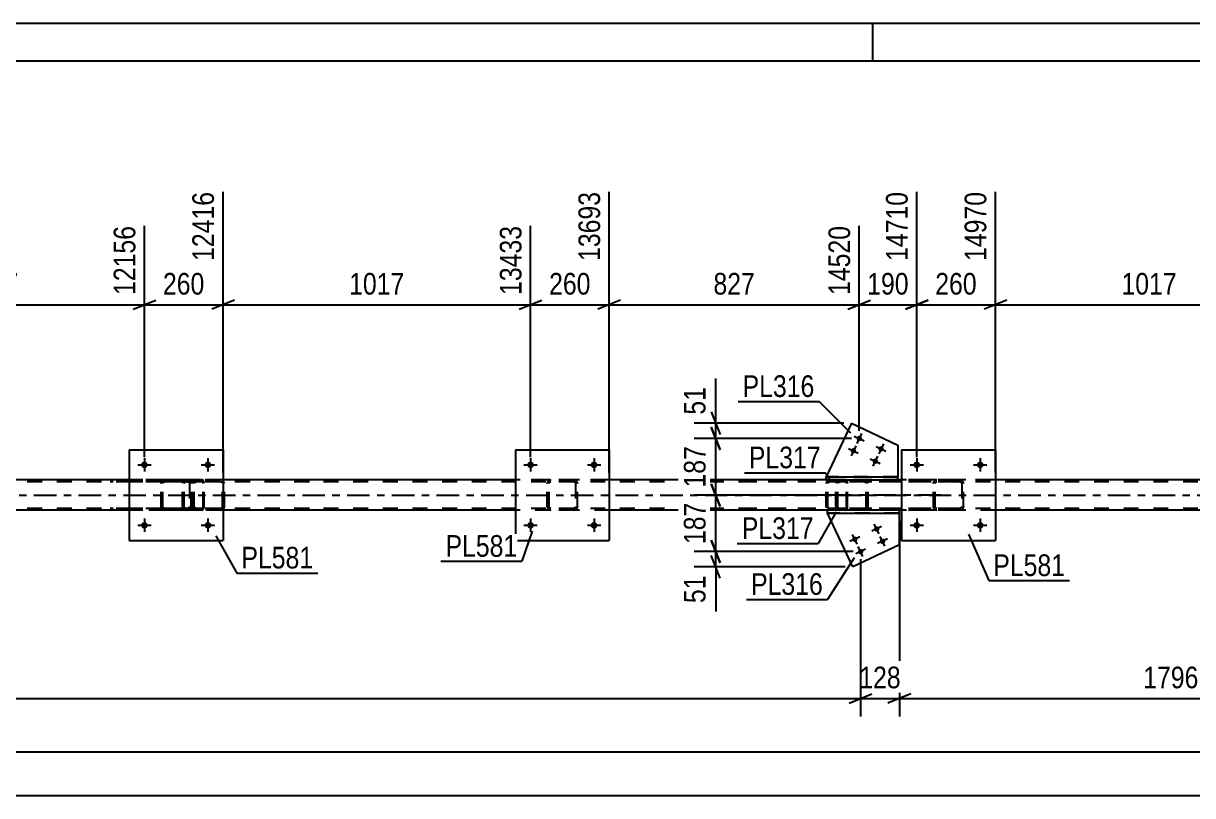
# Model space of a CAD drawing. Header units: millimetres. Extents: x 0 to 841, y 0 to 594.
# Drawn here: x 518.6 to 673.3, y 491.8 to 594 of the extents above; entities that cross this region are included whole.
import ezdxf

# ---------------------------------------------------------------- set-up
doc = ezdxf.new("R2010")
doc.units = ezdxf.units.MM
doc.linetypes.add('DXK_LINE_DOT2', pattern=[3.9198, 1.9599, -1.9599])
doc.linetypes.add('DXK_LINE_DOT3', pattern=[5.9187, 2.979, -0.9799, 0.9799, -0.9799])
doc.styles.add('Arial Narrow', font='ARIALN.TTF', dxfattribs={"height": 0.2})

# ---------------------------------------------------------------- blocks, each defined once
blk = doc.blocks.new('Unknown-122568681-1133')
at = {"color": 5, "linetype": 'Continuous'}
for p, q in [((841, 594), (0, 594)), ((631, 589), (631, 594)), ((836, 589), (5, 589))]:
    blk.add_line(p, q, dxfattribs=at)
blk = doc.blocks.new('Bolt-122568681-3882 - 3869')
at = {"linetype": 'Continuous'}
for points in [[(631.19, 526.96, -1), (631.84, 527.26, -1)], [(628.29, 525.59, -1), (628.94, 525.9, -1)], [(629.06, 523.96, -1), (629.71, 524.27, -1)], [(631.96, 525.33, -1), (632.61, 525.64, -1)]]:
    blk.add_hatch(color=1, dxfattribs=at).paths.add_polyline_path(points)
at = {"color": 1, "linetype": 'Continuous'}
for p, q in [((632.16, 527.42), (630.86, 526.8)), ((631.82, 526.46), (631.2, 527.76)), ((629.27, 526.05), (627.97, 525.43)), ((628.93, 525.09), (628.31, 526.39)), ((632.59, 524.83), (631.97, 526.13)), ((630.04, 524.42), (628.74, 523.81)), ((629.7, 523.46), (629.08, 524.77)), ((632.93, 525.79), (631.63, 525.17))]:
    blk.add_line(p, q, dxfattribs=at)
blk = doc.blocks.new('Part-122568681-3938 - 3869')
at = {"color": 7, "linetype": 'DXK_LINE_DOT2'}
for p, q in [((588.22, 533.56), (588.41, 533.59)), ((588.41, 533.59), (588.22, 533.56)), ((591.45, 533.59), (588.41, 533.59)), ((591.45, 533.59), (591.63, 533.56)), ((591.63, 533.56), (591.45, 533.59)), ((587.93, 533.11), (587.96, 533.3)), ((587.96, 533.3), (587.93, 533.11)), ((587.93, 530.07), (587.93, 533.11)), ((588.17, 533.11), (588.18, 533.21)), ((588.17, 530.07), (588.17, 533.11)), ((588.18, 533.21), (588.24, 533.28)), ((588.24, 533.28), (588.31, 533.34)), ((588.31, 533.34), (588.41, 533.35)), ((591.45, 533.35), (588.41, 533.35)), ((591.45, 533.35), (591.54, 533.34)), ((591.54, 533.34), (591.62, 533.28)), ((591.62, 533.28), (591.67, 533.21)), ((591.67, 533.21), (591.69, 533.11)), ((591.69, 533.11), (591.69, 530.07)), ((591.89, 533.3), (591.93, 533.11)), ((591.93, 533.11), (591.89, 533.3)), ((591.93, 530.07), (591.93, 533.11)), ((587.96, 529.89), (587.93, 530.07)), ((587.93, 530.07), (587.96, 529.89)), ((588.18, 529.98), (588.17, 530.07)), ((588.24, 529.9), (588.18, 529.98)), ((588.41, 529.59), (588.22, 529.63)), ((588.22, 529.63), (588.41, 529.59)), ((588.31, 529.85), (588.24, 529.9)), ((588.41, 529.83), (588.31, 529.85)), ((591.45, 529.83), (588.41, 529.83)), ((591.45, 529.59), (588.41, 529.59)), ((591.54, 529.85), (591.45, 529.83)), ((591.63, 529.63), (591.45, 529.59)), ((591.45, 529.59), (591.63, 529.63)), ((591.62, 529.9), (591.54, 529.85)), ((591.67, 529.98), (591.62, 529.9)), ((591.69, 530.07), (591.67, 529.98)), ((591.93, 530.07), (591.89, 529.89)), ((591.89, 529.89), (591.93, 530.07))]:
    blk.add_line(p, q, dxfattribs=at)
at = {"color": 7, "linetype": 'DXK_LINE_DOT3'}
blk.add_line((589.93, 531.59), (589.93, 531.59), dxfattribs=at)
at = {"color": 7, "linetype": 'DXK_LINE_DOT2'}
for centre, start, end in [((588.41, 533.11), 112.5003, 157.5003), ((588.41, 533.11), 112.5003, 157.5003), ((591.45, 533.11), 22.5003, 67.5003), ((591.45, 533.11), 22.5003, 67.5003), ((588.41, 530.07), 202.5003, 247.5003), ((588.41, 530.07), 202.5003, 247.5003), ((591.45, 530.07), 292.5003, 337.5003), ((591.45, 530.07), 292.5003, 337.5003)]:
    blk.add_arc(centre, 0.48, start, end, dxfattribs=at)
blk = doc.blocks.new('Part-122568681-3887 - 3869')
at = {"color": 2, "linetype": 'Continuous'}
for p, q in [((634.51, 529.59), (625, 529.59)), ((625, 529.19), (625, 529.59)), ((625, 529.19), (634.51, 529.19)), ((634.51, 529.19), (634.51, 529.59))]:
    blk.add_line(p, q, dxfattribs=at)
blk = doc.blocks.new('Part-122568681-3999 - 3869')
at = {"color": 7, "linetype": 'DXK_LINE_DOT2'}
for p, q in [((626.63, 533.59), (626.44, 533.56)), ((626.64, 533.59), (626.63, 533.59)), ((634.32, 533.59), (626.64, 533.59)), ((630.07, 533.56), (629.87, 533.59)), ((641.62, 533.59), (634.81, 533.59)), ((626.16, 533.3), (626.13, 533.11)), ((626.13, 530.07), (626.13, 533.11)), ((626.16, 533.3), (626.16, 533.3)), ((626.38, 533.11), (626.4, 533.21)), ((626.38, 530.07), (626.38, 533.11)), ((626.4, 533.21), (626.46, 533.28)), ((626.46, 533.28), (626.54, 533.34)), ((626.54, 533.34), (626.64, 533.35)), ((641.62, 533.35), (626.64, 533.35)), ((629.87, 533.35), (629.97, 533.34)), ((629.97, 533.34), (630.05, 533.28)), ((630.05, 533.28), (630.11, 533.21)), ((630.11, 533.21), (630.13, 533.11)), ((630.13, 530.07), (630.13, 533.11)), ((630.38, 533.11), (630.34, 533.3)), ((630.34, 533.3), (630.34, 533.3)), ((630.38, 530.07), (630.38, 533.11)), ((626.13, 530.07), (626.16, 529.89)), ((626.4, 529.98), (626.38, 530.07)), ((626.46, 529.9), (626.4, 529.98)), ((626.44, 529.63), (626.45, 529.63)), ((626.45, 529.63), (626.64, 529.59)), ((626.46, 529.9), (626.48, 529.89)), ((626.48, 529.89), (626.54, 529.85)), ((626.54, 529.85), (626.64, 529.83)), ((641.62, 529.83), (626.64, 529.83)), ((641.62, 529.59), (626.64, 529.59)), ((629.97, 529.85), (629.87, 529.83)), ((629.87, 529.59), (630.07, 529.63)), ((630.05, 529.9), (629.97, 529.85)), ((630.11, 529.98), (630.05, 529.9)), ((630.13, 530.07), (630.11, 529.98)), ((630.34, 529.89), (630.38, 530.07))]:
    blk.add_line(p, q, dxfattribs=at)
at = {"color": 2, "linetype": 'Continuous'}
blk.add_line((634.81, 533.59), (634.32, 533.59), dxfattribs=at)
at = {"color": 7, "linetype": 'DXK_LINE_DOT3'}
blk.add_line((640.01, 531.59), (624.83, 531.59), dxfattribs=at)
at = {"color": 7, "linetype": 'DXK_LINE_DOT2'}
for centre, start, end in [((626.62, 533.09), 110.7586, 155.6803), ((629.89, 530.09), 290.7586, 335.6803)]:
    blk.add_arc(centre, 0.496, start, end, dxfattribs=at)
blk = doc.blocks.new('Bolt-122568681-3871 - 3869')
at = {"linetype": 'Continuous'}
for points in [[(629.53, 538.92, -1), (628.88, 539.23, -1)], [(628.76, 537.29, -1), (628.11, 537.6, -1)], [(632.42, 537.55, -1), (631.77, 537.86, -1)], [(631.65, 535.92, -1), (631, 536.23, -1)]]:
    blk.add_hatch(color=1, dxfattribs=at).paths.add_polyline_path(points)
at = {"color": 1, "linetype": 'Continuous'}
for p, q in [((628.55, 539.38), (629.85, 538.76)), ((629.51, 539.72), (628.89, 538.42)), ((632.4, 538.35), (631.79, 537.05)), ((627.78, 537.75), (629.08, 537.14)), ((628.74, 538.1), (628.12, 536.8)), ((631.63, 536.73), (631.02, 535.43)), ((631.44, 538.01), (632.74, 537.4)), ((630.67, 536.38), (631.97, 535.77))]:
    blk.add_line(p, q, dxfattribs=at)
blk = doc.blocks.new('Part-122568681-3876 - 3869')
at = {"color": 2, "linetype": 'Continuous'}
for p, q in [((624.81, 533.59), (624.81, 533.99)), ((624.81, 533.99), (634.32, 533.99)), ((624.81, 533.59), (624.81, 533.59)), ((624.81, 533.59), (634.32, 533.59)), ((634.32, 533.59), (634.32, 533.99)), ((634.32, 533.59), (634.32, 533.59))]:
    blk.add_line(p, q, dxfattribs=at)
at = {"color": 7, "linetype": 'DXK_LINE_DOT2'}
for p, q in [((624.81, 533.99), (624.81, 533.99)), ((624.81, 533.99), (634.32, 533.99)), ((634.32, 533.59), (624.81, 533.59)), ((634.32, 533.99), (634.32, 533.99))]:
    blk.add_line(p, q, dxfattribs=at)
blk = doc.blocks.new('Part-122568681-3881 - 3869')
at = {"color": 2, "linetype": 'Continuous'}
for p, q in [((628.17, 541.11), (624.81, 533.99)), ((628.17, 541.11), (634.32, 538.2)), ((634.32, 538.2), (634.32, 533.99))]:
    blk.add_line(p, q, dxfattribs=at)
at = {"color": 7, "linetype": 'DXK_LINE_DOT2'}
blk.add_line((634.32, 533.99), (624.81, 533.99), dxfattribs=at)
blk = doc.blocks.new('Part-122568681-3892 - 3869')
at = {"color": 2, "linetype": 'Continuous'}
for p, q in [((628.36, 522.08), (625, 529.19)), ((634.51, 524.99), (634.51, 529.19)), ((634.51, 524.99), (628.36, 522.08))]:
    blk.add_line(p, q, dxfattribs=at)
at = {"color": 7, "linetype": 'DXK_LINE_DOT2'}
blk.add_line((634.51, 529.19), (625, 529.19), dxfattribs=at)
blk = doc.blocks.new('Part-122568681-4022 - 3869')
at = {"color": 7, "linetype": 'DXK_LINE_DOT2'}
for p, q in [((748.47, 533.59), (124, 533.59)), ((545.05, 533.59), (532.65, 533.59)), ((596.13, 533.59), (583.73, 533.59)), ((634.32, 533.59), (624.81, 533.59)), ((647.21, 533.59), (634.81, 533.59)), ((748.47, 533.35), (105.72, 533.35)), ((748.47, 529.83), (105.72, 529.83)), ((545.05, 529.59), (532.65, 529.59)), ((596.13, 529.59), (583.73, 529.59)), ((634.51, 529.59), (625, 529.59)), ((647.21, 529.59), (634.81, 529.59))]:
    blk.add_line(p, q, dxfattribs=at)
at = {"color": 2, "linetype": 'Continuous'}
for p, q in [((532.65, 533.59), (493.96, 533.59)), ((583.73, 533.59), (545.05, 533.59)), ((624.81, 533.59), (596.13, 533.59)), ((634.81, 533.59), (634.32, 533.59)), ((685.89, 533.59), (647.21, 533.59)), ((532.65, 529.59), (493.96, 529.59)), ((583.73, 529.59), (545.05, 529.59)), ((625, 529.59), (596.13, 529.59)), ((634.81, 529.59), (634.51, 529.59)), ((685.89, 529.59), (647.21, 529.59))]:
    blk.add_line(p, q, dxfattribs=at)
at = {"color": 7, "linetype": 'DXK_LINE_DOT3'}
blk.add_line((105.72, 531.59), (748.47, 531.59), dxfattribs=at)
blk = doc.blocks.new('Part-122568681-3992 - 3869')
at = {"color": 2, "linetype": 'Continuous'}
blk.add_line((624.81, 533.59), (615.25, 533.59), dxfattribs=at)
at = {"color": 7, "linetype": 'DXK_LINE_DOT2'}
for p, q in [((627.4, 533.59), (624.81, 533.59)), ((625.3, 533.59), (625.12, 533.56)), ((625.31, 533.59), (625.3, 533.59)), ((626.13, 533.59), (626.13, 533.35)), ((627.51, 533.56), (627.4, 533.59)), ((627.4, 533.35), (615.25, 533.35)), ((624.85, 533.3), (624.81, 533.11)), ((624.81, 530.07), (624.81, 533.11)), ((624.85, 533.3), (624.85, 533.3)), ((625.06, 533.11), (625.08, 533.21)), ((625.06, 530.07), (625.06, 533.11)), ((625.08, 533.21), (625.13, 533.28)), ((625.13, 533.28), (625.21, 533.34)), ((625.21, 533.34), (625.31, 533.35)), ((627.4, 533.35), (627.45, 533.34)), ((627.45, 533.34), (627.5, 533.28)), ((627.5, 533.28), (627.53, 533.21)), ((627.59, 533.45), (627.51, 533.56)), ((627.53, 533.21), (627.54, 533.11)), ((627.54, 530.07), (627.54, 533.11)), ((627.65, 533.3), (627.59, 533.45)), ((627.67, 533.11), (627.65, 533.3)), ((627.67, 530.07), (627.67, 533.11)), ((627.4, 529.83), (615.25, 529.83)), ((627.4, 529.59), (615.25, 529.59)), ((624.81, 530.07), (624.85, 529.89)), ((625.08, 529.98), (625.06, 530.07)), ((625.13, 529.9), (625.08, 529.98)), ((625.12, 529.63), (625.13, 529.63)), ((625.13, 529.9), (625.16, 529.89)), ((625.13, 529.63), (625.31, 529.59)), ((625.16, 529.89), (625.21, 529.85)), ((625.21, 529.85), (625.31, 529.83)), ((626.13, 529.59), (626.13, 529.83)), ((627.45, 529.85), (627.4, 529.83)), ((627.4, 529.59), (627.51, 529.63)), ((627.5, 529.9), (627.45, 529.85)), ((627.53, 529.98), (627.5, 529.9)), ((627.51, 529.63), (627.59, 529.73)), ((627.54, 530.07), (627.53, 529.98)), ((627.59, 529.73), (627.65, 529.89)), ((627.65, 529.89), (627.67, 530.07))]:
    blk.add_line(p, q, dxfattribs=at)
blk.add_arc((625.3, 533.1), 0.492, 111.1944, 156.1509, dxfattribs=at)
blk = doc.blocks.new('Part-122568681-3993 - 3869')
at = {"color": 2, "linetype": 'Continuous'}
blk.add_line((532.65, 533.59), (530.11, 533.59), dxfattribs=at)
at = {"color": 7, "linetype": 'DXK_LINE_DOT2'}
for p, q in [((542.27, 533.59), (532.65, 533.59)), ((540.18, 533.59), (539.98, 533.56)), ((540.99, 533.35), (540.99, 533.59)), ((542.37, 533.56), (542.27, 533.59)), ((542.27, 533.35), (530.11, 533.35)), ((539.71, 533.3), (539.67, 533.11)), ((539.67, 530.07), (539.67, 533.11)), ((539.92, 533.11), (539.94, 533.21)), ((539.92, 530.07), (539.92, 533.11)), ((539.94, 533.21), (540, 533.28)), ((540, 533.28), (540.08, 533.34)), ((540.08, 533.34), (540.18, 533.35)), ((542.27, 533.35), (542.32, 533.34)), ((542.32, 533.34), (542.36, 533.28)), ((542.36, 533.28), (542.39, 533.21)), ((542.46, 533.45), (542.37, 533.56)), ((542.39, 533.21), (542.4, 533.11)), ((542.4, 530.07), (542.4, 533.11)), ((542.52, 533.3), (542.46, 533.45)), ((542.54, 533.11), (542.52, 533.3)), ((542.54, 530.07), (542.54, 533.11)), ((542.27, 529.83), (530.11, 529.83)), ((542.27, 529.59), (530.11, 529.59)), ((539.67, 530.07), (539.71, 529.89)), ((539.94, 529.98), (539.92, 530.07)), ((540, 529.9), (539.94, 529.98)), ((539.98, 529.63), (540.18, 529.59)), ((540.08, 529.85), (540, 529.9)), ((540.18, 529.83), (540.08, 529.85)), ((540.99, 529.59), (540.99, 529.83)), ((542.32, 529.85), (542.27, 529.83)), ((542.27, 529.59), (542.37, 529.63)), ((542.36, 529.9), (542.32, 529.85)), ((542.39, 529.98), (542.36, 529.9)), ((542.37, 529.63), (542.46, 529.73)), ((542.4, 530.07), (542.39, 529.98)), ((542.46, 529.73), (542.52, 529.89)), ((542.52, 529.89), (542.54, 530.07))]:
    blk.add_line(p, q, dxfattribs=at)
for centre, start, end in [((540.16, 533.1), 111.1944, 156.1509), ((540.16, 530.09), 203.8497, 248.8062)]:
    blk.add_arc(centre, 0.492, start, end, dxfattribs=at)
blk = doc.blocks.new('Part-122568681-4032 - 3869')
at = {"color": 7, "linetype": 'DXK_LINE_DOT2'}
for p, q in [((541.5, 533.59), (541.31, 533.56)), ((545.05, 533.59), (541.5, 533.59)), ((544.93, 533.56), (544.74, 533.59)), ((541.03, 533.3), (540.99, 533.11)), ((540.99, 530.07), (540.99, 533.11)), ((541.25, 533.11), (541.27, 533.21)), ((541.25, 530.07), (541.25, 533.11)), ((541.27, 533.21), (541.32, 533.28)), ((541.32, 533.28), (541.4, 533.34)), ((541.4, 533.34), (541.5, 533.35)), ((556.49, 533.35), (541.5, 533.35)), ((544.74, 533.35), (544.83, 533.34)), ((544.83, 533.34), (544.92, 533.28)), ((544.92, 533.28), (544.97, 533.21)), ((544.97, 533.21), (544.99, 533.11)), ((544.99, 530.07), (544.99, 533.11)), ((545.25, 533.11), (545.21, 533.3)), ((545.21, 533.3), (545.21, 533.3)), ((545.25, 530.07), (545.25, 533.11)), ((540.99, 530.07), (541.03, 529.89)), ((541.27, 529.98), (541.25, 530.07)), ((541.32, 529.9), (541.27, 529.98)), ((541.31, 529.63), (541.5, 529.59)), ((541.4, 529.85), (541.32, 529.9)), ((541.5, 529.83), (541.4, 529.85)), ((556.49, 529.83), (541.5, 529.83)), ((556.49, 529.59), (541.5, 529.59)), ((544.83, 529.85), (544.74, 529.83)), ((544.74, 529.59), (544.93, 529.63)), ((544.92, 529.9), (544.83, 529.85)), ((544.97, 529.98), (544.92, 529.9)), ((544.99, 530.07), (544.97, 529.98)), ((545.21, 529.89), (545.25, 530.07))]:
    blk.add_line(p, q, dxfattribs=at)
at = {"color": 2, "linetype": 'Continuous'}
blk.add_line((556.49, 533.59), (545.05, 533.59), dxfattribs=at)
at = {"color": 7, "linetype": 'DXK_LINE_DOT2'}
for centre, start, end in [((541.48, 533.09), 110.7586, 155.6803), ((541.48, 530.09), 204.3202, 249.242), ((544.76, 530.09), 290.7586, 335.6803)]:
    blk.add_arc(centre, 0.496, start, end, dxfattribs=at)
blk = doc.blocks.new('Part-122568681-4065 - 3869')
at = {"color": 7, "linetype": 'DXK_LINE_DOT2'}
for p, q in [((537.14, 533.56), (537.33, 533.59)), ((537.33, 533.59), (537.14, 533.56)), ((540.37, 533.59), (537.33, 533.59)), ((540.37, 533.59), (540.55, 533.56)), ((540.55, 533.56), (540.37, 533.59)), ((536.85, 533.11), (536.88, 533.3)), ((536.88, 533.3), (536.85, 533.11)), ((536.85, 530.07), (536.85, 533.11)), ((537.09, 533.11), (537.1, 533.21)), ((537.09, 530.07), (537.09, 533.11)), ((537.1, 533.21), (537.16, 533.28)), ((537.16, 533.28), (537.23, 533.34)), ((537.23, 533.34), (537.33, 533.35)), ((540.37, 533.35), (537.33, 533.35)), ((540.37, 533.35), (540.46, 533.34)), ((540.46, 533.34), (540.53, 533.28)), ((540.53, 533.28), (540.59, 533.21)), ((540.59, 533.21), (540.61, 533.11)), ((540.61, 533.11), (540.61, 530.07)), ((540.81, 533.3), (540.85, 533.11)), ((540.85, 533.11), (540.81, 533.3)), ((540.85, 530.07), (540.85, 533.11)), ((536.88, 529.89), (536.85, 530.07)), ((536.85, 530.07), (536.88, 529.89)), ((537.1, 529.98), (537.09, 530.07)), ((537.16, 529.9), (537.1, 529.98)), ((537.33, 529.59), (537.14, 529.63)), ((537.14, 529.63), (537.33, 529.59)), ((537.23, 529.85), (537.16, 529.9)), ((537.33, 529.83), (537.23, 529.85)), ((540.37, 529.83), (537.33, 529.83)), ((540.37, 529.59), (537.33, 529.59)), ((540.46, 529.85), (540.37, 529.83)), ((540.55, 529.63), (540.37, 529.59)), ((540.37, 529.59), (540.55, 529.63)), ((540.53, 529.9), (540.46, 529.85)), ((540.59, 529.98), (540.53, 529.9)), ((540.61, 530.07), (540.59, 529.98)), ((540.85, 530.07), (540.81, 529.89)), ((540.81, 529.89), (540.85, 530.07))]:
    blk.add_line(p, q, dxfattribs=at)
at = {"color": 7, "linetype": 'DXK_LINE_DOT3'}
blk.add_line((538.85, 531.59), (538.85, 531.59), dxfattribs=at)
at = {"color": 7, "linetype": 'DXK_LINE_DOT2'}
for centre, start, end in [((537.33, 533.11), 112.5003, 157.5003), ((537.33, 533.11), 112.5003, 157.5003), ((540.37, 533.11), 22.5003, 67.5003), ((540.37, 533.11), 22.5003, 67.5003), ((537.33, 530.07), 202.5003, 247.5003), ((537.33, 530.07), 202.5003, 247.5003), ((540.37, 530.07), 292.5003, 337.5003), ((540.37, 530.07), 292.5003, 337.5003)]:
    blk.add_arc(centre, 0.48, start, end, dxfattribs=at)
blk = doc.blocks.new('Part-122568681-4070 - 3869')
at = {"color": 2, "linetype": 'Continuous'}
for p, q in [((532.65, 537.59), (532.65, 525.59)), ((532.65, 537.59), (545.05, 537.59)), ((545.05, 537.59), (545.05, 525.59)), ((532.65, 525.59), (545.05, 525.59))]:
    blk.add_line(p, q, dxfattribs=at)
blk = doc.blocks.new('Bolt-122568681-4153 - 3869')
at = {"linetype": 'Continuous'}
for points in [[(535.09, 527.59, -1), (534.21, 527.59, -1)], [(543.49, 527.59, -1), (542.61, 527.59, -1)]]:
    blk.add_hatch(color=1, dxfattribs=at).paths.add_polyline_path(points)
at = {"color": 1, "linetype": 'Continuous'}
for p, q in [((533.77, 527.59), (535.53, 527.59)), ((534.65, 528.47), (534.65, 526.71)), ((542.17, 527.59), (543.93, 527.59)), ((543.05, 528.47), (543.05, 526.71))]:
    blk.add_line(p, q, dxfattribs=at)
blk = doc.blocks.new('Part-122568681-4083 - 3869')
at = {"color": 2, "linetype": 'Continuous'}
for p, q in [((583.73, 537.59), (583.73, 525.59)), ((583.73, 537.59), (596.13, 537.59)), ((596.13, 537.59), (596.13, 525.59)), ((583.73, 525.59), (596.13, 525.59))]:
    blk.add_line(p, q, dxfattribs=at)
blk = doc.blocks.new('Part-122568681-4084 - 3869')
at = {"color": 7, "linetype": 'DXK_LINE_DOT2'}
for p, q in [((639.3, 533.56), (639.49, 533.59)), ((639.49, 533.59), (639.3, 533.56)), ((642.53, 533.59), (639.49, 533.59)), ((642.53, 533.59), (642.71, 533.56)), ((642.71, 533.56), (642.53, 533.59)), ((639.01, 533.11), (639.04, 533.3)), ((639.04, 533.3), (639.01, 533.11)), ((639.01, 530.07), (639.01, 533.11)), ((639.25, 533.11), (639.26, 533.21)), ((639.25, 530.07), (639.25, 533.11)), ((639.26, 533.21), (639.32, 533.28)), ((639.32, 533.28), (639.39, 533.34)), ((639.39, 533.34), (639.49, 533.35)), ((642.53, 533.35), (639.49, 533.35)), ((642.53, 533.35), (642.62, 533.34)), ((642.62, 533.34), (642.7, 533.28)), ((642.7, 533.28), (642.75, 533.21)), ((642.75, 533.21), (642.77, 533.11)), ((642.77, 533.11), (642.77, 530.07)), ((642.97, 533.3), (643.01, 533.11)), ((643.01, 533.11), (642.97, 533.3)), ((643.01, 530.07), (643.01, 533.11)), ((639.04, 529.89), (639.01, 530.07)), ((639.01, 530.07), (639.04, 529.89)), ((639.26, 529.98), (639.25, 530.07)), ((639.32, 529.9), (639.26, 529.98)), ((639.49, 529.59), (639.3, 529.63)), ((639.3, 529.63), (639.49, 529.59)), ((639.39, 529.85), (639.32, 529.9)), ((639.49, 529.83), (639.39, 529.85)), ((642.53, 529.83), (639.49, 529.83)), ((642.53, 529.59), (639.49, 529.59)), ((642.62, 529.85), (642.53, 529.83)), ((642.71, 529.63), (642.53, 529.59)), ((642.53, 529.59), (642.71, 529.63)), ((642.7, 529.9), (642.62, 529.85)), ((642.75, 529.98), (642.7, 529.9)), ((642.77, 530.07), (642.75, 529.98)), ((643.01, 530.07), (642.97, 529.89)), ((642.97, 529.89), (643.01, 530.07))]:
    blk.add_line(p, q, dxfattribs=at)
at = {"color": 7, "linetype": 'DXK_LINE_DOT3'}
blk.add_line((641.01, 531.59), (641.01, 531.59), dxfattribs=at)
at = {"color": 7, "linetype": 'DXK_LINE_DOT2'}
for centre, start, end in [((639.49, 533.11), 112.5003, 157.5003), ((639.49, 533.11), 112.5003, 157.5003), ((642.53, 533.11), 22.5003, 67.5003), ((642.53, 533.11), 22.5003, 67.5003), ((639.49, 530.07), 202.5003, 247.5003), ((639.49, 530.07), 202.5003, 247.5003), ((642.53, 530.07), 292.5003, 337.5003), ((642.53, 530.07), 292.5003, 337.5003)]:
    blk.add_arc(centre, 0.48, start, end, dxfattribs=at)
blk = doc.blocks.new('Part-122568681-4089 - 3869')
at = {"color": 2, "linetype": 'Continuous'}
for p, q in [((634.81, 537.59), (634.81, 525.59)), ((634.81, 537.59), (647.21, 537.59)), ((647.21, 537.59), (647.21, 525.59)), ((634.81, 525.59), (647.21, 525.59))]:
    blk.add_line(p, q, dxfattribs=at)
blk = doc.blocks.new('Bolt-122568681-4142 - 3869')
at = {"linetype": 'Continuous'}
for points in [[(535.09, 535.59, -1), (534.21, 535.59, -1)], [(543.49, 535.59, -1), (542.61, 535.59, -1)]]:
    blk.add_hatch(color=1, dxfattribs=at).paths.add_polyline_path(points)
at = {"color": 1, "linetype": 'Continuous'}
for p, q in [((533.77, 535.59), (535.53, 535.59)), ((534.65, 536.47), (534.65, 534.71)), ((542.17, 535.59), (543.93, 535.59)), ((543.05, 536.47), (543.05, 534.71))]:
    blk.add_line(p, q, dxfattribs=at)
blk = doc.blocks.new('Bolt-122568681-4143 - 3869')
at = {"linetype": 'Continuous'}
for points in [[(586.17, 527.59, -1), (585.29, 527.59, -1)], [(594.57, 527.59, -1), (593.69, 527.59, -1)]]:
    blk.add_hatch(color=1, dxfattribs=at).paths.add_polyline_path(points)
at = {"color": 1, "linetype": 'Continuous'}
for p, q in [((584.85, 527.59), (586.61, 527.59)), ((585.73, 528.47), (585.73, 526.71)), ((593.25, 527.59), (595.01, 527.59)), ((594.13, 528.47), (594.13, 526.71))]:
    blk.add_line(p, q, dxfattribs=at)
blk = doc.blocks.new('Bolt-122568681-4144 - 3869')
at = {"linetype": 'Continuous'}
for points in [[(586.17, 535.59, -1), (585.29, 535.59, -1)], [(594.57, 535.59, -1), (593.69, 535.59, -1)]]:
    blk.add_hatch(color=1, dxfattribs=at).paths.add_polyline_path(points)
at = {"color": 1, "linetype": 'Continuous'}
for p, q in [((584.85, 535.59), (586.61, 535.59)), ((585.73, 536.47), (585.73, 534.71)), ((593.25, 535.59), (595.01, 535.59)), ((594.13, 536.47), (594.13, 534.71))]:
    blk.add_line(p, q, dxfattribs=at)
blk = doc.blocks.new('Bolt-122568681-4145 - 3869')
at = {"linetype": 'Continuous'}
for points in [[(637.25, 527.59, -1), (636.37, 527.59, -1)], [(645.65, 527.59, -1), (644.77, 527.59, -1)]]:
    blk.add_hatch(color=1, dxfattribs=at).paths.add_polyline_path(points)
at = {"color": 1, "linetype": 'Continuous'}
for p, q in [((635.93, 527.59), (637.69, 527.59)), ((636.81, 528.47), (636.81, 526.71)), ((644.33, 527.59), (646.09, 527.59)), ((645.21, 528.47), (645.21, 526.71))]:
    blk.add_line(p, q, dxfattribs=at)
blk = doc.blocks.new('Bolt-122568681-4146 - 3869')
at = {"linetype": 'Continuous'}
for points in [[(637.25, 535.59, -1), (636.37, 535.59, -1)], [(645.65, 535.59, -1), (644.77, 535.59, -1)]]:
    blk.add_hatch(color=1, dxfattribs=at).paths.add_polyline_path(points)
at = {"color": 1, "linetype": 'Continuous'}
for p, q in [((635.93, 535.59), (637.69, 535.59)), ((636.81, 536.47), (636.81, 534.71)), ((644.33, 535.59), (646.09, 535.59)), ((645.21, 536.47), (645.21, 534.71))]:
    blk.add_line(p, q, dxfattribs=at)
blk = doc.blocks.new('StraightDimension-122568681-4601 - 3869')
at = {"color": 7, "linetype": 'Continuous'}
for p, q in [((647.21, 534.59), (647.21, 571.71)), ((687.89, 536.59), (687.89, 567.21)), ((648.71, 557.37), (645.71, 556.17)), ((686.39, 556.17), (689.39, 557.37)), ((647.21, 556.77), (687.89, 556.77))]:
    blk.add_line(p, q, dxfattribs=at)
at = {"color": 0, "linetype": 'Continuous'}
blk.add_wipeout([(687.29, 567.81), (683.09, 567.81), (683.09, 557.47), (687.29, 557.47)], dxfattribs=at)
at = {"color": 0}
blk.add_wipeout([(671.8, 557.52), (671.8, 561.72), (663.29, 561.72), (663.29, 557.52)], dxfattribs=at)
at = {"color": 3, "linetype": 'Continuous', "style": 'Arial Narrow'}
blk.add_text('15987', height=2.863, rotation=90.0002, dxfattribs=at).set_placement((686.69, 558.07))
at = {"color": 3, "style": 'Arial Narrow'}
blk.add_text('1017', height=2.863, dxfattribs=at).set_placement((663.89, 558.12))
blk = doc.blocks.new('StraightDimension-122568681-4648 - 3869')
at = {"color": 7, "linetype": 'Continuous'}
for p, q in [((596.13, 534.59), (596.13, 571.71)), ((629.2, 540.07), (629.2, 567.21)), ((597.63, 557.37), (594.63, 556.17)), ((627.7, 556.17), (630.7, 557.37)), ((596.13, 556.77), (629.2, 556.77))]:
    blk.add_line(p, q, dxfattribs=at)
at = {"color": 0, "linetype": 'Continuous'}
blk.add_wipeout([(628.6, 567.81), (624.4, 567.81), (624.4, 557.47), (628.6, 557.47)], dxfattribs=at)
at = {"color": 0}
blk.add_wipeout([(616.01, 557.52), (616.01, 561.72), (609.32, 561.72), (609.32, 557.52)], dxfattribs=at)
at = {"color": 3, "linetype": 'Continuous', "style": 'Arial Narrow'}
blk.add_text('14520', height=2.863, rotation=90.0002, dxfattribs=at).set_placement((628, 558.07))
at = {"color": 3, "style": 'Arial Narrow'}
blk.add_text('827', height=2.863, dxfattribs=at).set_placement((609.92, 558.12))
blk = doc.blocks.new('StraightDimension-122568681-4487 - 3869')
at = {"color": 7, "linetype": 'Continuous'}
blk.add_line((63.16, 491.83), (749.11, 491.83), dxfattribs=at)
blk = doc.blocks.new('StraightDimension-122568681-4254 - 3869')
at = {"color": 7, "linetype": 'Continuous'}
for p, q in [((609.62, 533.09), (610.82, 530.09)), ((627.44, 531.59), (607.37, 531.59)), ((610.22, 524.11), (610.22, 531.59)), ((610.82, 522.61), (609.62, 525.61)), ((628.39, 524.11), (607.37, 524.11))]:
    blk.add_line(p, q, dxfattribs=at)
at = {"color": 0}
blk.add_wipeout([(609.47, 531.2), (605.27, 531.2), (605.27, 524.51), (609.47, 524.51)], dxfattribs=at)
at = {"color": 3, "style": 'Arial Narrow'}
blk.add_text('187', height=2.863, rotation=90.0002, dxfattribs=at).set_placement((608.87, 525.11))
blk = doc.blocks.new('StraightDimension-122568681-4271 - 3869')
at = {"color": 7, "linetype": 'Continuous'}
for p, q in [((609.62, 540.57), (610.82, 537.57)), ((628.2, 539.07), (607.37, 539.07)), ((610.22, 531.59), (610.22, 539.07)), ((610.82, 530.09), (609.62, 533.09)), ((627.44, 531.59), (607.37, 531.59))]:
    blk.add_line(p, q, dxfattribs=at)
at = {"color": 0}
blk.add_wipeout([(609.47, 538.68), (605.27, 538.68), (605.27, 531.99), (609.47, 531.99)], dxfattribs=at)
at = {"color": 3, "style": 'Arial Narrow'}
blk.add_text('187', height=2.863, rotation=90.0002, dxfattribs=at).set_placement((608.87, 532.59))
blk = doc.blocks.new('StraightDimension-122568681-4288 - 3869')
at = {"color": 7, "linetype": 'Continuous'}
for p, q in [((609.62, 542.61), (610.82, 539.61)), ((627.17, 541.11), (607.37, 541.11)), ((610.82, 537.57), (609.62, 540.57)), ((610.22, 539.07), (610.22, 541.11)), ((628.2, 539.07), (607.37, 539.07))]:
    blk.add_line(p, q, dxfattribs=at)
at = {"color": 0}
blk.add_wipeout([(609.47, 546.49), (605.27, 546.49), (605.27, 541.63), (609.47, 541.63)], dxfattribs=at)
at = {"color": 7, "linetype": 'Continuous'}
blk.add_line((610.22, 541.11), (610.22, 547.01), dxfattribs=at)
blk.add_line((610.22, 541.11), (610.22, 547.01), dxfattribs=at)
at = {"color": 3, "style": 'Arial Narrow'}
blk.add_text('51', height=2.863, rotation=90.0002, dxfattribs=at).set_placement((608.87, 542.23))
blk = doc.blocks.new('StraightDimension-122568681-4298 - 3869')
at = {"color": 7, "linetype": 'Continuous'}
for p, q in [((609.62, 525.61), (610.82, 522.61)), ((628.39, 524.11), (607.37, 524.11)), ((610.82, 520.58), (609.62, 523.58)), ((610.22, 522.08), (610.22, 524.11)), ((627.36, 522.08), (607.37, 522.08))]:
    blk.add_line(p, q, dxfattribs=at)
at = {"color": 0}
blk.add_wipeout([(609.47, 521.55), (605.27, 521.55), (605.27, 516.7), (609.47, 516.7)], dxfattribs=at)
at = {"color": 7, "linetype": 'Continuous'}
blk.add_line((610.22, 522.08), (610.22, 516.17), dxfattribs=at)
blk.add_line((610.22, 522.08), (610.22, 516.17), dxfattribs=at)
at = {"color": 3, "style": 'Arial Narrow'}
blk.add_text('51', height=2.863, rotation=90.0002, dxfattribs=at).set_placement((608.87, 517.3))
blk = doc.blocks.new('StraightDimension-122568681-4333 - 3869')
at = {"color": 7, "linetype": 'Continuous'}
for p, q in [((634.51, 528.19), (634.51, 502.28)), ((706.34, 521.17), (706.34, 502.28)), ((636.01, 505.28), (633.01, 504.08)), ((634.51, 504.68), (706.34, 504.68)), ((704.84, 504.08), (707.84, 505.28))]:
    blk.add_line(p, q, dxfattribs=at)
at = {"color": 0}
blk.add_wipeout([(674.68, 505.43), (674.68, 509.63), (666.17, 509.63), (666.17, 505.43)], dxfattribs=at)
at = {"color": 3, "style": 'Arial Narrow'}
blk.add_text('1796', height=2.863, dxfattribs=at).set_placement((666.77, 506.03))
blk = doc.blocks.new('StraightDimension-122568681-4341 - 3869')
at = {"color": 7, "linetype": 'Continuous'}
for p, q in [((634.51, 528.19), (634.51, 502.28)), ((629.39, 523.11), (629.39, 502.28)), ((627.89, 504.08), (630.89, 505.28)), ((629.39, 504.68), (634.51, 504.68)), ((636.01, 505.28), (633.01, 504.08))]:
    blk.add_line(p, q, dxfattribs=at)
at = {"color": 0}
blk.add_wipeout([(635.29, 505.43), (635.29, 509.63), (628.61, 509.63), (628.61, 505.43)], dxfattribs=at)
at = {"color": 3, "style": 'Arial Narrow'}
blk.add_text('128', height=2.863, dxfattribs=at).set_placement((629.21, 506.03))
blk = doc.blocks.new('StraightDimension-122568681-4349 - 3869')
at = {"color": 7, "linetype": 'Continuous'}
for p, q in [((629.39, 523.11), (629.39, 502.28)), ((63.8, 504.68), (629.39, 504.68)), ((627.89, 504.08), (630.89, 505.28))]:
    blk.add_line(p, q, dxfattribs=at)
blk = doc.blocks.new('StraightDimension-122568681-4717 - 3869')
at = {"color": 7, "linetype": 'Continuous'}
for p, q in [((493.96, 534.59), (493.96, 571.71)), ((534.65, 536.59), (534.65, 567.21)), ((495.46, 557.37), (492.46, 556.17)), ((533.15, 556.17), (536.15, 557.37)), ((493.96, 556.77), (534.65, 556.77))]:
    blk.add_line(p, q, dxfattribs=at)
at = {"color": 0, "linetype": 'Continuous'}
blk.add_wipeout([(534.05, 567.81), (529.85, 567.81), (529.85, 557.47), (534.05, 557.47)], dxfattribs=at)
at = {"color": 0}
blk.add_wipeout([(518.56, 557.52), (518.56, 561.72), (510.05, 561.72), (510.05, 557.52)], dxfattribs=at)
at = {"color": 3, "linetype": 'Continuous', "style": 'Arial Narrow'}
blk.add_text('12156', height=2.863, rotation=90.0002, dxfattribs=at).set_placement((533.45, 558.07))
at = {"color": 3, "style": 'Arial Narrow'}
blk.add_text('1017', height=2.863, dxfattribs=at).set_placement((510.65, 558.12))
blk = doc.blocks.new('StraightDimension-122568681-4508 - 3869')
at = {"color": 7, "linetype": 'Continuous'}
blk.add_line((63.8, 497.62), (748.47, 497.62), dxfattribs=at)
blk = doc.blocks.new('StraightDimension-122568681-4619 - 3869')
at = {"color": 7, "linetype": 'Continuous'}
for p, q in [((636.81, 536.59), (636.81, 571.71)), ((647.21, 534.59), (647.21, 571.71)), ((635.31, 556.17), (638.31, 557.37)), ((648.71, 557.37), (645.71, 556.17)), ((636.81, 556.77), (647.21, 556.77))]:
    blk.add_line(p, q, dxfattribs=at)
at = {"color": 0}
blk.add_wipeout([(645.35, 557.52), (645.35, 561.72), (638.66, 561.72), (638.66, 557.52)], dxfattribs=at)
at = {"color": 3, "style": 'Arial Narrow'}
blk.add_text('260', height=2.863, dxfattribs=at).set_placement((639.26, 558.12))
at = {"color": 0, "linetype": 'Continuous'}
blk.add_wipeout([(646.61, 572.31), (642.41, 572.31), (642.41, 561.97), (646.61, 561.97)], dxfattribs=at)
at = {"color": 3, "linetype": 'Continuous', "style": 'Arial Narrow'}
blk.add_text('14970', height=2.863, rotation=90.0002, dxfattribs=at).set_placement((646.01, 562.57))
blk = doc.blocks.new('StraightDimension-122568681-4637 - 3869')
at = {"color": 7, "linetype": 'Continuous'}
for p, q in [((636.81, 536.59), (636.81, 571.71)), ((629.2, 540.07), (629.2, 567.21)), ((627.7, 556.17), (630.7, 557.37)), ((638.31, 557.37), (635.31, 556.17)), ((629.2, 556.77), (636.81, 556.77))]:
    blk.add_line(p, q, dxfattribs=at)
at = {"color": 0}
blk.add_wipeout([(636.35, 557.52), (636.35, 561.72), (629.66, 561.72), (629.66, 557.52)], dxfattribs=at)
at = {"color": 3, "style": 'Arial Narrow'}
blk.add_text('190', height=2.863, dxfattribs=at).set_placement((630.26, 558.12))
at = {"color": 0, "linetype": 'Continuous'}
blk.add_wipeout([(636.21, 572.31), (632.01, 572.31), (632.01, 561.97), (636.21, 561.97)], dxfattribs=at)
at = {"color": 3, "linetype": 'Continuous', "style": 'Arial Narrow'}
blk.add_text('14710', height=2.863, rotation=90.0002, dxfattribs=at).set_placement((635.61, 562.57))
blk = doc.blocks.new('StraightDimension-122568681-4663 - 3869')
at = {"color": 7, "linetype": 'Continuous'}
for p, q in [((596.13, 534.59), (596.13, 571.71)), ((585.73, 536.59), (585.73, 567.21)), ((584.23, 556.17), (587.23, 557.37)), ((597.63, 557.37), (594.63, 556.17)), ((585.73, 556.77), (596.13, 556.77))]:
    blk.add_line(p, q, dxfattribs=at)
at = {"color": 0}
blk.add_wipeout([(594.27, 557.52), (594.27, 561.72), (587.58, 561.72), (587.58, 557.52)], dxfattribs=at)
at = {"color": 3, "style": 'Arial Narrow'}
blk.add_text('260', height=2.863, dxfattribs=at).set_placement((588.18, 558.12))
at = {"color": 0, "linetype": 'Continuous'}
blk.add_wipeout([(595.53, 572.31), (591.33, 572.31), (591.33, 561.97), (595.53, 561.97)], dxfattribs=at)
at = {"color": 3, "linetype": 'Continuous', "style": 'Arial Narrow'}
blk.add_text('13693', height=2.863, rotation=90.0002, dxfattribs=at).set_placement((594.93, 562.57))
blk = doc.blocks.new('StraightDimension-122568681-4681 - 3869')
at = {"color": 7, "linetype": 'Continuous'}
for p, q in [((545.05, 534.59), (545.05, 571.71)), ((585.73, 536.59), (585.73, 567.21)), ((546.55, 557.37), (543.55, 556.17)), ((584.23, 556.17), (587.23, 557.37)), ((545.05, 556.77), (585.73, 556.77))]:
    blk.add_line(p, q, dxfattribs=at)
at = {"color": 0, "linetype": 'Continuous'}
blk.add_wipeout([(585.13, 567.81), (580.93, 567.81), (580.93, 557.47), (585.13, 557.47)], dxfattribs=at)
at = {"color": 0}
blk.add_wipeout([(569.64, 557.52), (569.64, 561.72), (561.13, 561.72), (561.13, 557.52)], dxfattribs=at)
at = {"color": 3, "linetype": 'Continuous', "style": 'Arial Narrow'}
blk.add_text('13433', height=2.863, rotation=90.0002, dxfattribs=at).set_placement((584.53, 558.07))
at = {"color": 3, "style": 'Arial Narrow'}
blk.add_text('1017', height=2.863, dxfattribs=at).set_placement((561.73, 558.12))
blk = doc.blocks.new('StraightDimension-122568681-4699 - 3869')
at = {"color": 7, "linetype": 'Continuous'}
for p, q in [((545.05, 534.59), (545.05, 571.71)), ((534.65, 536.59), (534.65, 567.21)), ((533.15, 556.17), (536.15, 557.37)), ((546.55, 557.37), (543.55, 556.17)), ((534.65, 556.77), (545.05, 556.77))]:
    blk.add_line(p, q, dxfattribs=at)
at = {"color": 0}
blk.add_wipeout([(543.19, 557.52), (543.19, 561.72), (536.5, 561.72), (536.5, 557.52)], dxfattribs=at)
at = {"color": 3, "style": 'Arial Narrow'}
blk.add_text('260', height=2.863, dxfattribs=at).set_placement((537.1, 558.12))
at = {"color": 0, "linetype": 'Continuous'}
blk.add_wipeout([(544.45, 572.31), (540.25, 572.31), (540.25, 561.97), (544.45, 561.97)], dxfattribs=at)
at = {"color": 3, "linetype": 'Continuous', "style": 'Arial Narrow'}
blk.add_text('12416', height=2.863, rotation=90.0002, dxfattribs=at).set_placement((543.85, 562.57))
blk = doc.blocks.new('Mark-122568681-4066 - 3869')
at = {"color": 0}
blk.add_wipeout([(556.98, 521.88), (556.98, 524.88), (547.48, 524.88), (547.48, 521.88)], dxfattribs=at)
blk.add_wipeout([(556.98, 521.88), (556.98, 524.88), (547.48, 524.88), (547.48, 521.88)], dxfattribs=at)
at = {"color": 30, "linetype": 'Continuous'}
for p, q in [((544.1, 526.2), (546.88, 521.28)), ((546.88, 521.28), (557.58, 521.28))]:
    blk.add_line(p, q, dxfattribs=at)
at = {"color": 3, "style": 'Arial Narrow'}
blk.add_text('PL581', height=2.863, dxfattribs=at).set_placement((547.48, 521.88))
blk = doc.blocks.new('Mark-122568681-3872 - 3869')
at = {"color": 0}
blk.add_wipeout([(624.12, 535.14), (624.12, 538.14), (614.61, 538.14), (614.61, 535.14)], dxfattribs=at)
blk.add_wipeout([(624.12, 535.14), (624.12, 538.14), (614.61, 538.14), (614.61, 535.14)], dxfattribs=at)
at = {"color": 30, "linetype": 'Continuous'}
for p in [(614.01, 534.54), (625.26, 533.71)]:
    blk.add_line(p, (624.72, 534.54), dxfattribs=at)
at = {"color": 3, "style": 'Arial Narrow'}
blk.add_text('PL317', height=2.863, dxfattribs=at).set_placement((614.61, 535.14))
blk = doc.blocks.new('Mark-122568681-3877 - 3869')
at = {"color": 0}
blk.add_wipeout([(623.29, 544.57), (623.29, 547.57), (613.78, 547.57), (613.78, 544.57)], dxfattribs=at)
blk.add_wipeout([(623.29, 544.57), (623.29, 547.57), (613.78, 547.57), (613.78, 544.57)], dxfattribs=at)
at = {"color": 30, "linetype": 'Continuous'}
for p in [(613.18, 543.97), (628.11, 539.79)]:
    blk.add_line(p, (623.89, 543.97), dxfattribs=at)
at = {"color": 3, "style": 'Arial Narrow'}
blk.add_text('PL316', height=2.863, dxfattribs=at).set_placement((613.78, 544.57))
blk = doc.blocks.new('Mark-122568681-3883 - 3869')
at = {"color": 0}
blk.add_wipeout([(623.19, 525.78), (623.19, 528.78), (613.68, 528.78), (613.68, 525.78)], dxfattribs=at)
blk.add_wipeout([(623.19, 525.78), (623.19, 528.78), (613.68, 528.78), (613.68, 525.78)], dxfattribs=at)
at = {"color": 30, "linetype": 'Continuous'}
for p in [(626.17, 529.37), (613.08, 525.18)]:
    blk.add_line(p, (623.79, 525.18), dxfattribs=at)
at = {"color": 3, "style": 'Arial Narrow'}
blk.add_text('PL317', height=2.863, dxfattribs=at).set_placement((613.68, 525.78))
blk = doc.blocks.new('Mark-122568681-3888 - 3869')
at = {"color": 0}
blk.add_wipeout([(624.41, 518.39), (624.41, 521.39), (614.9, 521.39), (614.9, 518.39)], dxfattribs=at)
blk.add_wipeout([(624.41, 518.39), (624.41, 521.39), (614.9, 521.39), (614.9, 518.39)], dxfattribs=at)
at = {"color": 30, "linetype": 'Continuous'}
for p in [(628.52, 523.3), (614.3, 517.79)]:
    blk.add_line(p, (625.01, 517.79), dxfattribs=at)
at = {"color": 3, "style": 'Arial Narrow'}
blk.add_text('PL316', height=2.863, dxfattribs=at).set_placement((614.9, 518.39))
blk = doc.blocks.new('Mark-122568681-4079 - 3869')
at = {"color": 0}
blk.add_wipeout([(583.98, 523.43), (583.98, 526.43), (574.48, 526.43), (574.48, 523.43)], dxfattribs=at)
blk.add_wipeout([(583.98, 523.43), (583.98, 526.43), (574.48, 526.43), (574.48, 523.43)], dxfattribs=at)
at = {"color": 30, "linetype": 'Continuous'}
for p in [(585.95, 526.81), (573.88, 522.83)]:
    blk.add_line(p, (584.58, 522.83), dxfattribs=at)
at = {"color": 3, "style": 'Arial Narrow'}
blk.add_text('PL581', height=2.863, dxfattribs=at).set_placement((574.48, 523.43))
blk = doc.blocks.new('Mark-122568681-4085 - 3869')
at = {"color": 0}
blk.add_wipeout([(656.44, 520.88), (656.44, 523.88), (646.94, 523.88), (646.94, 520.88)], dxfattribs=at)
blk.add_wipeout([(656.44, 520.88), (656.44, 523.88), (646.94, 523.88), (646.94, 520.88)], dxfattribs=at)
at = {"color": 30, "linetype": 'Continuous'}
for p, q in [((643.68, 526.44), (646.34, 520.28)), ((646.34, 520.28), (657.04, 520.28))]:
    blk.add_line(p, q, dxfattribs=at)
at = {"color": 3, "style": 'Arial Narrow'}
blk.add_text('PL581', height=2.863, dxfattribs=at).set_placement((646.94, 520.88))

msp = doc.modelspace()

# ---------------------------------------------------------------- block references
for name in ['Unknown-122568681-1133', 'Part-122568681-3881 - 3869', 'Bolt-122568681-3871 - 3869', 'Part-122568681-4070 - 3869', 'Part-122568681-4083 - 3869', 'Part-122568681-4089 - 3869', 'Part-122568681-4022 - 3869', 'Bolt-122568681-4142 - 3869', 'Bolt-122568681-4144 - 3869', 'Bolt-122568681-4146 - 3869', 'Part-122568681-3993 - 3869', 'Part-122568681-4065 - 3869', 'Part-122568681-4032 - 3869', 'Part-122568681-3938 - 3869', 'Part-122568681-3992 - 3869', 'Part-122568681-3876 - 3869', 'Part-122568681-3999 - 3869', 'Part-122568681-4084 - 3869', 'Part-122568681-3887 - 3869', 'Part-122568681-3892 - 3869', 'Bolt-122568681-4153 - 3869', 'Bolt-122568681-4143 - 3869', 'Bolt-122568681-3882 - 3869', 'Bolt-122568681-4145 - 3869']:
    msp.add_blockref(name, (0, 0))

# ---------------------------------------------------------------- next in the draw order: block references
for name in ['StraightDimension-122568681-4717 - 3869', 'StraightDimension-122568681-4648 - 3869', 'StraightDimension-122568681-4601 - 3869', 'StraightDimension-122568681-4487 - 3869']:
    msp.add_blockref(name, (0, 0))

# ---------------------------------------------------------------- next in the draw order: block references
for name in ['StraightDimension-122568681-4663 - 3869', 'StraightDimension-122568681-4619 - 3869', 'StraightDimension-122568681-4254 - 3869', 'StraightDimension-122568681-4333 - 3869']:
    msp.add_blockref(name, (0, 0))

# ---------------------------------------------------------------- next in the draw order: block references
for name in ['StraightDimension-122568681-4681 - 3869', 'StraightDimension-122568681-4271 - 3869', 'StraightDimension-122568681-4298 - 3869']:
    msp.add_blockref(name, (0, 0))

# ---------------------------------------------------------------- next in the draw order: block references
for name in ['StraightDimension-122568681-4699 - 3869', 'StraightDimension-122568681-4288 - 3869', 'Mark-122568681-3883 - 3869', 'StraightDimension-122568681-4341 - 3869']:
    msp.add_blockref(name, (0, 0))

# ---------------------------------------------------------------- next in the draw order: block references
for name in ['StraightDimension-122568681-4637 - 3869', 'Mark-122568681-3872 - 3869', 'StraightDimension-122568681-4349 - 3869']:
    msp.add_blockref(name, (0, 0))

# ---------------------------------------------------------------- next in the draw order: block references
for name in ['Mark-122568681-3877 - 3869', 'StraightDimension-122568681-4508 - 3869']:
    msp.add_blockref(name, (0, 0))

# ---------------------------------------------------------------- next in the draw order: block references
for name in ['Mark-122568681-4066 - 3869', 'Mark-122568681-4079 - 3869', 'Mark-122568681-4085 - 3869', 'Mark-122568681-3888 - 3869']:
    msp.add_blockref(name, (0, 0))

doc.saveas('drawing.dxf')
